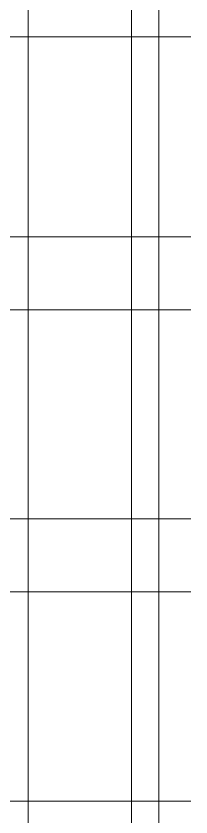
# Model space of a CAD drawing. Header units: millimetres. Extents: x -231292 to 573618, y -153144 to 564035.
# Drawn here: x 32703 to 38458, y 208539 to 234953 of the extents above; entities that cross this region are included whole.
import ezdxf

# ---------------------------------------------------------------- set-up
doc = ezdxf.new("R2010")
doc.units = ezdxf.units.MM
doc.linetypes.add('CENTER2', pattern=[28.575, 19.05, -3.175, 3.175, -3.175])
doc.layers.get('0').update_dxf_attribs({"color": 250})
doc.layers.add('РД_Оси_100', color=250, linetype='Continuous', lineweight=0)

# ---------------------------------------------------------------- blocks, each defined once
blk = doc.blocks.new('оси_рен')
at = {"layer": 'РД_Оси_100', "color": 251, "linetype": 'CENTER2', "true_color": 0x636466}
for p, q in [((1219852.916, 135558.25), (1219852.916, 223268.25)), ((1223252.916, 135558.25), (1223252.916, 223268.25)), ((1225207.916, 183613.25), (1189697.958, 183613.25)), ((1225207.916, 177013.25), (1189697.958, 177013.25)), ((1225207.916, 174613.25), (1189697.958, 174613.25)), ((1225207.916, 167713.25), (1189697.958, 167713.25)), ((1225207.916, 165313.25), (1189697.958, 165313.25)), ((1225207.916, 158413.25), (1189697.958, 158413.25))]:
    blk.add_line(p, q, dxfattribs=at)
blk.add_lwpolyline([(1224152.916, 135913.25), (1224152.916, 223268.25)], dxfattribs=at)

msp = doc.modelspace()

# ---------------------------------------------------------------- block references
at = {"rotation": 359.999868838025}
msp.add_blockref('оси_рен', (-1186750.035, 50655.808), dxfattribs=at)

doc.saveas('drawing.dxf')
